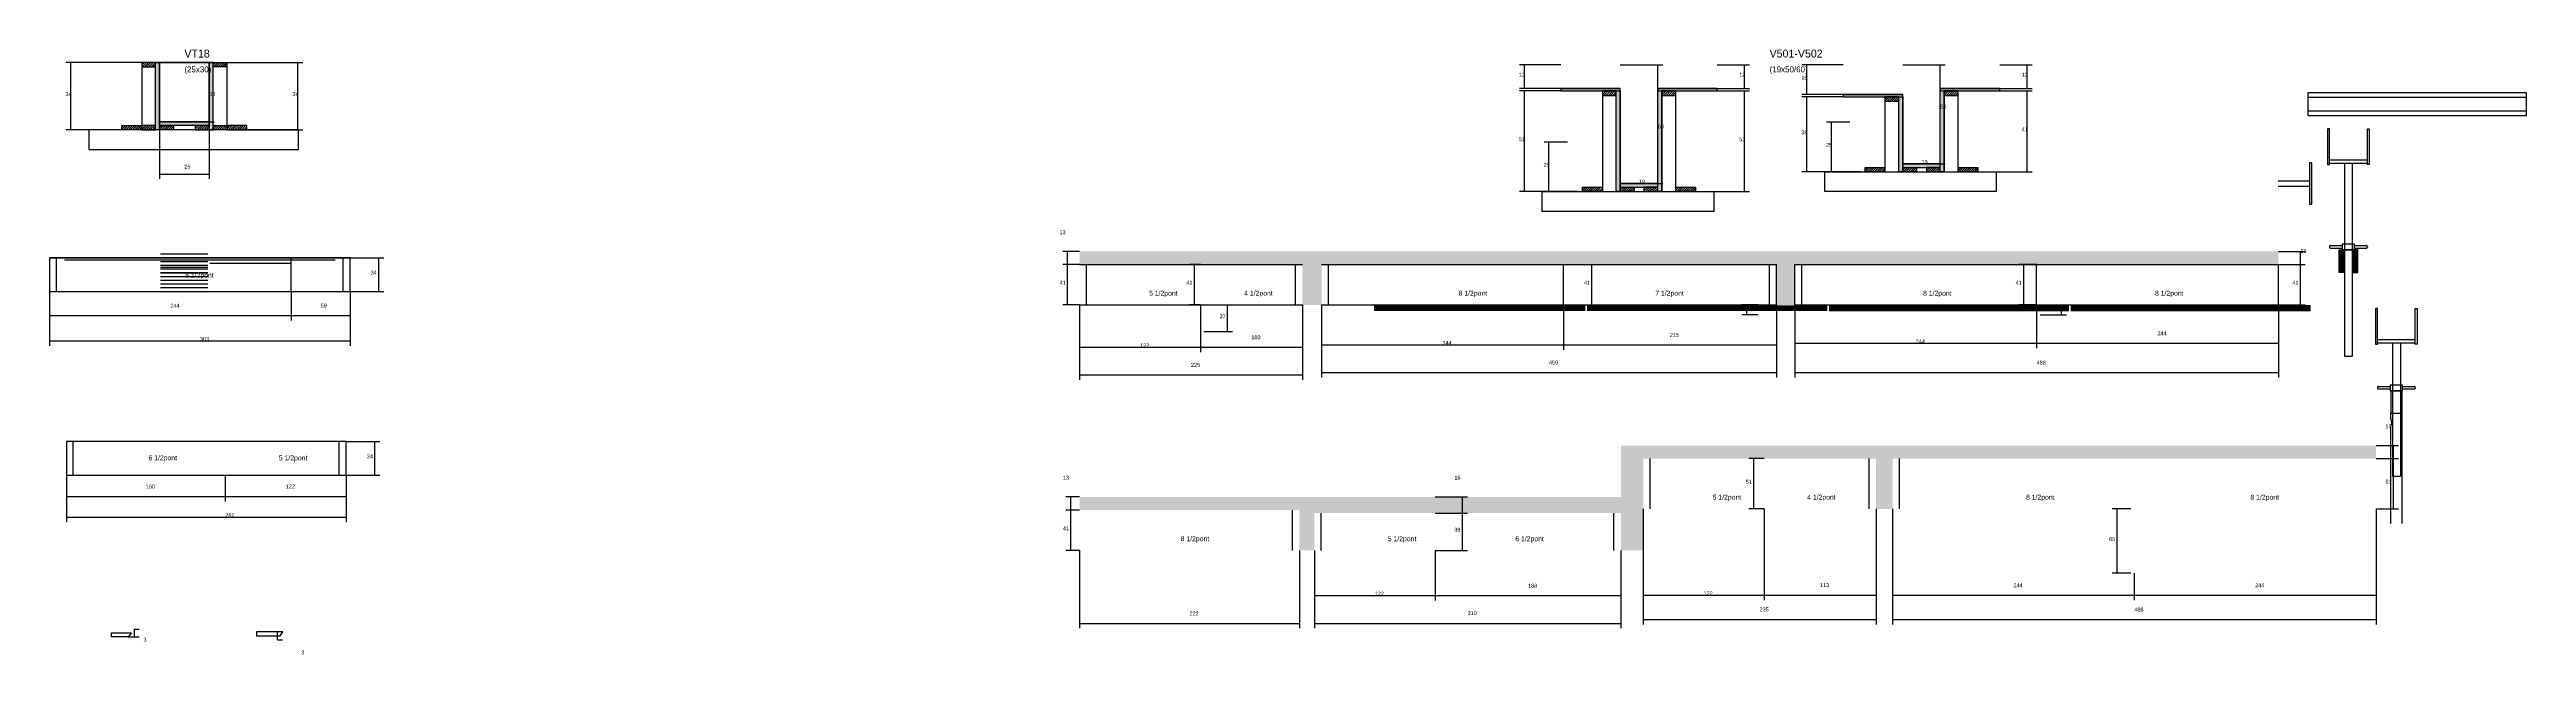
# Model space of a CAD drawing. Header units: metres. Extents: x -2848 to 22762, y -45195 to 1016.
# Drawn here: x 15864 to 18364, y -22598 to -21987 of the extents above; entities that cross this region are included whole.
import ezdxf

# ---------------------------------------------------------------- set-up
doc = ezdxf.new("R2010")
doc.units = ezdxf.units.M
for name, color, linetype in [('BARRA DE ANCORAGEM', 7, 'Continuous'), ('CONCRETO', 251, 'Continuous'), ('COTA', 4, 'Continuous'), ('Cota Seção (2x)', 4, 'Continuous'), ('Escoras', 2, 'Continuous'), ('Forcador', 251, 'Continuous'), ('Hachura', 253, 'Continuous'), ('Madeira', 126, 'Continuous'), ('NOMENCLATURA', 7, 'Continuous'), ('Painéis', 200, 'Continuous'), ('Perfil Metálico', 251, 'Continuous'), ('SARR_2.2x7', 40, 'Continuous'), ('Texto Seção', 7, 'Continuous')]:
    doc.layers.add(name, color=color, linetype=linetype)

msp = doc.modelspace()

# ---------------------------------------------------------------- hatches: boundary and pattern name
at = {"layer": 'COTA'}
h = msp.add_hatch(dxfattribs=at)
h.set_pattern_fill('AR-CONC', scale=0.03)
h.paths.add_polyline_path([(17606.8, -22204.1), (17606.8, -22244.9), (17625.5, -22244.9), (17625.5, -22204.1), (18113.5, -22204.1), (18113.5, -22190.9), (16903.6, -22190.9), (16903.6, -22204.1), (17128.5, -22204.1), (17128.5, -22244.9), (17147.8, -22244.9), (17147.8, -22204.1)])
h = msp.add_hatch(dxfattribs=at)
h.set_pattern_fill('AR-CONC', scale=0.03)
h.paths.add_polyline_path([(17472.4, -22451), (17472.4, -22400.2), (17707.4, -22400.2), (17707.4, -22451), (17724.1, -22451), (17724.1, -22400.2), (18212.1, -22400.2), (18212.1, -22387), (17449.9, -22387), (17449.9, -22439), (16903.6, -22439), (16903.6, -22452.2), (17125.5, -22452.2), (17125.5, -22493), (17140.5, -22493), (17140.5, -22455.2), (17449.9, -22455.2), (17449.9, -22493), (17472.4, -22493)])
at = {"layer": 'Hachura'}
h = msp.add_hatch(dxfattribs=at)
h.set_pattern_fill('ANSI31', scale=0.5)
h.paths.add_polyline_path([(15971, -22004.4), (15971, -22000), (15971, -22000), (15957, -22000), (15957, -22000), (15957, -22004.4), (15957, -22004.4), (15971, -22004.4)])
h = msp.add_hatch(color=8, dxfattribs=at)
h.dxf.hatch_style = 1
h.paths.add_polyline_path([(15971, -22000), (15975, -22000), (15975, -22000), (15975, -22068), (15975, -22068), (15971, -22068), (15971, -22068), (15971, -22000)])
h = msp.add_hatch(color=8, dxfattribs=at)
h.dxf.hatch_style = 1
h.paths.add_polyline_path([(16029, -22000), (16025, -22000), (16025, -22000), (16025, -22068), (16025, -22068), (16029, -22068), (16029, -22068), (16029, -22000)])
h = msp.add_hatch(dxfattribs=at)
h.set_pattern_fill('ANSI31', scale=0.5)
h.paths.add_polyline_path([(16029, -22004.4), (16029, -22000), (16029, -22000), (16043, -22000), (16043, -22000), (16043, -22004.4), (16043, -22004.4), (16029, -22004.4)])
h = msp.add_hatch(color=8, dxfattribs=at)
h.dxf.hatch_style = 1
h.paths.add_polyline_path([(17449.2, -22028.8), (17449.2, -22026.4), (17449.2, -22026.4), (17389.2, -22026.4), (17389.2, -22026.4), (17389.2, -22028.8), (17389.2, -22028.8), (17449.2, -22028.8)])
h = msp.add_hatch(dxfattribs=at)
h.set_pattern_fill('ANSI31', scale=0.5)
h.paths.add_polyline_path([(17445.2, -22033.2), (17445.2, -22028.8), (17445.2, -22028.8), (17431.2, -22028.8), (17431.2, -22028.8), (17431.2, -22033.2), (17431.2, -22033.2), (17445.2, -22033.2)])
h = msp.add_hatch(color=8, dxfattribs=at)
h.dxf.hatch_style = 1
h.paths.add_polyline_path([(17445.2, -22028.8), (17449.2, -22028.8), (17449.2, -22028.8), (17449.2, -22130.4), (17449.2, -22130.4), (17445.2, -22130.4), (17445.2, -22130.4), (17445.2, -22028.8)])
h = msp.add_hatch(color=8, dxfattribs=at)
h.dxf.hatch_style = 1
h.paths.add_polyline_path([(17547.2, -22028.8), (17547.2, -22026.4), (17547.2, -22026.4), (17487.2, -22026.4), (17487.2, -22026.4), (17487.2, -22028.8), (17487.2, -22028.8), (17547.2, -22028.8)])
h = msp.add_hatch(color=8, dxfattribs=at)
h.dxf.hatch_style = 1
h.paths.add_polyline_path([(17487.2, -22028.8), (17491.2, -22028.8), (17491.2, -22028.8), (17491.2, -22130.4), (17491.2, -22130.4), (17487.2, -22130.4), (17487.2, -22130.4), (17487.2, -22028.8)])
h = msp.add_hatch(dxfattribs=at)
h.set_pattern_fill('ANSI31', scale=0.5)
h.paths.add_polyline_path([(17505.2, -22033.2), (17505.2, -22028.8), (17505.2, -22028.8), (17491.2, -22028.8), (17491.2, -22028.8), (17491.2, -22033.2), (17491.2, -22033.2), (17505.2, -22033.2)])
h = msp.add_hatch(color=8, dxfattribs=at)
h.dxf.hatch_style = 1
h.paths.add_polyline_path([(17734.3, -22034.8), (17734.3, -22032.4), (17734.3, -22032.4), (17674.3, -22032.4), (17674.3, -22032.4), (17674.3, -22034.8), (17674.3, -22034.8), (17734.3, -22034.8)])
h = msp.add_hatch(dxfattribs=at)
h.set_pattern_fill('ANSI31', scale=0.5)
h.paths.add_polyline_path([(17730.3, -22039.2), (17730.3, -22034.8), (17730.3, -22034.8), (17716.3, -22034.8), (17716.3, -22034.8), (17716.3, -22039.2), (17716.3, -22039.2), (17730.3, -22039.2)])
h = msp.add_hatch(color=8, dxfattribs=at)
h.dxf.hatch_style = 1
h.paths.add_polyline_path([(17730.3, -22034.8), (17734.3, -22034.8), (17734.3, -22034.8), (17734.3, -22110.4), (17734.3, -22110.4), (17730.3, -22110.4), (17730.3, -22110.4), (17730.3, -22034.8)])
h = msp.add_hatch(color=8, dxfattribs=at)
h.dxf.hatch_style = 1
h.paths.add_polyline_path([(17832.3, -22028.8), (17832.3, -22026.4), (17832.3, -22026.4), (17772.3, -22026.4), (17772.3, -22026.4), (17772.3, -22028.8), (17772.3, -22028.8), (17832.3, -22028.8)])
h = msp.add_hatch(color=8, dxfattribs=at)
h.dxf.hatch_style = 1
h.paths.add_polyline_path([(17772.3, -22028.8), (17776.3, -22028.8), (17776.3, -22028.8), (17776.3, -22110.4), (17776.3, -22110.4), (17772.3, -22110.4), (17772.3, -22110.4), (17772.3, -22028.8)])
h = msp.add_hatch(dxfattribs=at)
h.set_pattern_fill('ANSI31', scale=0.5)
h.paths.add_polyline_path([(17790.3, -22033.2), (17790.3, -22028.8), (17790.3, -22028.8), (17776.3, -22028.8), (17776.3, -22028.8), (17776.3, -22033.2), (17776.3, -22033.2), (17790.3, -22033.2)])
h = msp.add_hatch(dxfattribs=at)
h.set_pattern_fill('ANSI31', scale=0.5)
h.paths.add_polyline_path([(15937, -22068), (15937, -22063.6), (15937, -22063.6), (15957, -22063.6), (15957, -22063.6), (15957, -22068), (15957, -22068), (15937, -22068)])
h = msp.add_hatch(dxfattribs=at)
h.set_pattern_fill('ANSI31', scale=0.5)
h.paths.add_polyline_path([(15971, -22068), (15971, -22063.6), (15971, -22063.6), (15957, -22063.6), (15957, -22063.6), (15957, -22068), (15957, -22068), (15971, -22068)])
h = msp.add_hatch(color=8, dxfattribs=at)
h.dxf.hatch_style = 1
h.paths.add_polyline_path([(15975, -22063.6), (15975, -22060), (15975, -22060), (16025, -22060), (16025, -22060), (16025, -22063.6), (16025, -22063.6), (15975, -22063.6)])
h = msp.add_hatch(dxfattribs=at)
h.set_pattern_fill('ANSI31', scale=0.5)
h.paths.add_polyline_path([(15975, -22068), (15975, -22063.6), (15975, -22063.6), (15989, -22063.6), (15989, -22063.6), (15989, -22068), (15989, -22068), (15975, -22068)])
h = msp.add_hatch(dxfattribs=at)
h.set_pattern_fill('ANSI31', scale=0.5)
h.paths.add_polyline_path([(16025, -22068), (16025, -22063.6), (16025, -22063.6), (16011, -22063.6), (16011, -22063.6), (16011, -22068), (16011, -22068), (16025, -22068)])
h = msp.add_hatch(dxfattribs=at)
h.set_pattern_fill('ANSI31', scale=0.5)
h.paths.add_polyline_path([(16029, -22068), (16029, -22063.6), (16029, -22063.6), (16043, -22063.6), (16043, -22063.6), (16043, -22068), (16043, -22068), (16029, -22068)])
h = msp.add_hatch(dxfattribs=at)
h.set_pattern_fill('ANSI31', scale=0.5)
h.paths.add_polyline_path([(16063, -22068), (16063, -22063.6), (16063, -22063.6), (16043, -22063.6), (16043, -22063.6), (16043, -22068), (16043, -22068), (16063, -22068)])
h = msp.add_hatch(color=8, dxfattribs=at)
h.dxf.hatch_style = 1
h.paths.add_polyline_path([(17487.2, -22126), (17487.2, -22122.4), (17487.2, -22122.4), (17449.2, -22122.4), (17449.2, -22122.4), (17449.2, -22126), (17449.2, -22126), (17487.2, -22126)])
h = msp.add_hatch(dxfattribs=at)
h.set_pattern_fill('ANSI31', scale=0.5)
h.paths.add_polyline_path([(17696.3, -22110.4), (17696.3, -22106), (17696.3, -22106), (17716.3, -22106), (17716.3, -22106), (17716.3, -22110.4), (17716.3, -22110.4), (17696.3, -22110.4)])
h = msp.add_hatch(color=8, dxfattribs=at)
h.dxf.hatch_style = 1
h.paths.add_polyline_path([(17772.3, -22106), (17772.3, -22102.4), (17772.3, -22102.4), (17734.3, -22102.4), (17734.3, -22102.4), (17734.3, -22106), (17734.3, -22106), (17772.3, -22106)])
h = msp.add_hatch(dxfattribs=at)
h.set_pattern_fill('ANSI31', scale=0.5)
h.paths.add_polyline_path([(17734.3, -22110.4), (17734.3, -22106), (17734.3, -22106), (17748.3, -22106), (17748.3, -22106), (17748.3, -22110.4), (17748.3, -22110.4), (17734.3, -22110.4)])
h = msp.add_hatch(dxfattribs=at)
h.set_pattern_fill('ANSI31', scale=0.5)
h.paths.add_polyline_path([(17772.3, -22110.4), (17772.3, -22106), (17772.3, -22106), (17758.3, -22106), (17758.3, -22106), (17758.3, -22110.4), (17758.3, -22110.4), (17772.3, -22110.4)])
h = msp.add_hatch(dxfattribs=at)
h.set_pattern_fill('ANSI31', scale=0.5)
h.paths.add_polyline_path([(17790.3, -22110.4), (17790.3, -22106), (17790.3, -22106), (17810.3, -22106), (17810.3, -22106), (17810.3, -22110.4), (17810.3, -22110.4), (17790.3, -22110.4)])
h = msp.add_hatch(dxfattribs=at)
h.set_pattern_fill('ANSI31', scale=0.5)
h.paths.add_polyline_path([(17411.2, -22130.4), (17411.2, -22126), (17411.2, -22126), (17431.2, -22126), (17431.2, -22126), (17431.2, -22130.4), (17431.2, -22130.4), (17411.2, -22130.4)])
h = msp.add_hatch(dxfattribs=at)
h.set_pattern_fill('ANSI31', scale=0.5)
h.paths.add_polyline_path([(17449.2, -22130.4), (17449.2, -22126), (17449.2, -22126), (17463.2, -22126), (17463.2, -22126), (17463.2, -22130.4), (17463.2, -22130.4), (17449.2, -22130.4)])
h = msp.add_hatch(dxfattribs=at)
h.set_pattern_fill('ANSI31', scale=0.5)
h.paths.add_polyline_path([(17487.2, -22130.4), (17487.2, -22126), (17487.2, -22126), (17473.2, -22126), (17473.2, -22126), (17473.2, -22130.4), (17473.2, -22130.4), (17487.2, -22130.4)])
h = msp.add_hatch(dxfattribs=at)
h.set_pattern_fill('ANSI31', scale=0.5)
h.paths.add_polyline_path([(17505.2, -22130.4), (17505.2, -22126), (17505.2, -22126), (17525.2, -22126), (17525.2, -22126), (17525.2, -22130.4), (17525.2, -22130.4), (17505.2, -22130.4)])
at = {"layer": 'Perfil Metálico'}
h = msp.add_hatch(color=8, dxfattribs=at)
h.dxf.hatch_style = 1
h.paths.add_polyline_path([(18174.7, -22212.2), (18179.2, -22212.2), (18179.2, -22189.4), (18174.7, -22189.4)])
h = msp.add_hatch(color=8, dxfattribs=at)
h.dxf.hatch_style = 1
h.paths.add_polyline_path([(18189.1, -22212.2), (18193.6, -22212.2), (18193.6, -22189.4), (18189.1, -22189.4)])

# ---------------------------------------------------------------- linework, layer by layer
at = {"layer": 'BARRA DE ANCORAGEM'}
for p, q in [((18113.4, -22119.5), (18144.9, -22119.5)), ((18113.4, -22124.9), (18144.9, -22124.9))]:
    msp.add_line(p, q, dxfattribs=at)
msp.add_lwpolyline([(18147.3, -22143), (18147.3, -22101.4), (18144.9, -22101.4), (18144.9, -22143)], close=True, dxfattribs=at)
at = {"layer": 'CONCRETO'}
for points in [[(15975, -22000), (15975, -22000), (15975, -22000), (15975, -22000), (16025, -22000), (16025, -22000), (16025, -22000), (16025, -22060), (15975, -22060), (15975, -22000)], [(15975, -22060), (16025, -22060), (16025, -22000), (15975, -22000)]]:
    msp.add_lwpolyline(points, close=True, dxfattribs=at)
at = {"layer": 'COTA'}
for p, q in [((15975, -22000), (15880.4, -22000)), ((15885.4, -22068), (15885.4, -22000)), ((16043, -22000), (16119.5, -22000)), ((16114.5, -22068), (16114.5, -22000)), ((17389.2, -22002.4), (17347.5, -22002.4)), ((17352.5, -22026.4), (17352.5, -22002.4)), ((17547.2, -22002.4), (17579.8, -22002.4)), ((17574.8, -22026.4), (17574.8, -22002.4)), ((17674.3, -22002.4), (17632.6, -22002.4)), ((17637.6, -22032.4), (17637.6, -22002.4)), ((17832.3, -22002.4), (17864.9, -22002.4)), ((17859.9, -22026.4), (17859.9, -22002.4)), ((17389.2, -22026.4), (17347.5, -22026.4)), ((17389.2, -22028.8), (17347.5, -22028.8)), ((17352.5, -22130.4), (17352.5, -22028.8)), ((17505.2, -22028.8), (17579.8, -22028.8)), ((17547.2, -22026.4), (17579.8, -22026.4)), ((17574.8, -22130.4), (17574.8, -22028.8)), ((17674.3, -22032.4), (17632.6, -22032.4)), ((17674.3, -22034.8), (17632.6, -22034.8)), ((17637.6, -22110.4), (17637.6, -22034.8)), ((17790.3, -22028.8), (17864.9, -22028.8)), ((17832.3, -22026.4), (17864.9, -22026.4)), ((17859.9, -22110.4), (17859.9, -22028.8)), ((15937, -22068), (15880.4, -22068)), ((15975, -22063.6), (15975, -22117.7)), ((16025, -22063.6), (16025, -22117.7)), ((16063, -22068), (16119.5, -22068)), ((17681, -22060.4), (17657.4, -22060.4)), ((17662.4, -22110.4), (17662.4, -22060.4)), ((17395.9, -22080.4), (17372.3, -22080.4)), ((17377.3, -22130.4), (17377.3, -22080.4)), ((15975, -22112.7), (16025, -22112.7)), ((17691.9, -22110.4), (17632.6, -22110.4)), ((17681, -22110.4), (17657.4, -22110.4)), ((17790.3, -22110.4), (17864.9, -22110.4)), ((17406.8, -22130.4), (17347.5, -22130.4)), ((17395.9, -22130.4), (17372.3, -22130.4)), ((17505.2, -22130.4), (17579.8, -22130.4)), ((16167.3, -22197.3), (16201.2, -22197.3)), ((16196.2, -22231.3), (16196.2, -22197.3)), ((16903.6, -22190.9), (16886.5, -22190.9)), ((16891.5, -22204.1), (16891.5, -22190.9)), ((18113.5, -22190.9), (18140.7, -22190.9)), ((18135.7, -22204.1), (18135.7, -22190.9)), ((16903.6, -22204.1), (16886.5, -22204.1)), ((16903.6, -22204.1), (16886.5, -22204.1)), ((16891.5, -22244.9), (16891.5, -22204.1)), ((17025.6, -22204.1), (17014.4, -22204.1)), ((17019.4, -22244.9), (17019.4, -22204.1)), ((17391.8, -22204.1), (17425.7, -22204.1)), ((17420.7, -22244.9), (17420.7, -22204.1)), ((17869.5, -22204.1), (17851.5, -22204.1)), ((17856.5, -22244.9), (17856.5, -22204.1)), ((18113.5, -22204.1), (18140.7, -22204.1)), ((18113.5, -22204.1), (18140.7, -22204.1)), ((18135.7, -22244.9), (18135.7, -22204.1)), ((16167.3, -22231.3), (16201.2, -22231.3)), ((16903.6, -22244.9), (16886.5, -22244.9)), ((16903.6, -22244.9), (16903.6, -22292.8)), ((16903.6, -22244.9), (16903.6, -22320.7)), ((17025.6, -22244.9), (17014.4, -22244.9)), ((17025.6, -22244.9), (17025.6, -22292.8)), ((17025.6, -22244.9), (17025.6, -22292.8)), ((17029.1, -22244.9), (17057.9, -22244.9)), ((17052.9, -22271.9), (17052.9, -22244.9)), ((17128.5, -22244.9), (17128.5, -22292.8)), ((17128.5, -22244.9), (17128.5, -22320.7)), ((17147.8, -22244.9), (17147.8, -22290.4)), ((17147.8, -22244.9), (17147.8, -22318.3)), ((17391.8, -22244.9), (17391.8, -22290.4)), ((17391.8, -22244.9), (17391.8, -22290.4)), ((17391.8, -22244.9), (17425.7, -22244.9)), ((17588.3, -22244.9), (17571.9, -22244.9)), ((17576.9, -22254.9), (17576.9, -22244.9)), ((17606.8, -22244.9), (17606.8, -22290.4)), ((17606.8, -22244.9), (17606.8, -22318.3)), ((17625.5, -22244.9), (17625.5, -22288.7)), ((17625.5, -22244.9), (17625.5, -22318.3)), ((17869.5, -22244.9), (17851.5, -22244.9)), ((17869.5, -22244.9), (17869.5, -22288.7)), ((17869.5, -22244.9), (17869.5, -22288.7)), ((17873.1, -22244.9), (17899.7, -22244.9)), ((17894.7, -22254.9), (17894.7, -22244.9)), ((18113.5, -22244.9), (18113.5, -22288.7)), ((18113.5, -22244.9), (18113.5, -22318.3)), ((18113.5, -22244.9), (18140.7, -22244.9)), ((17029.1, -22271.9), (17057.9, -22271.9)), ((17588.3, -22254.9), (17571.9, -22254.9)), ((17873.1, -22254.9), (17899.7, -22254.9)), ((16903.6, -22287.8), (17025.6, -22287.8)), ((17025.6, -22287.8), (17128.5, -22287.8)), ((17147.8, -22285.4), (17391.8, -22285.4)), ((17391.8, -22285.4), (17606.8, -22285.4)), ((17625.5, -22283.7), (17869.5, -22283.7)), ((17869.5, -22283.7), (18113.5, -22283.7)), ((16903.6, -22315.7), (17128.5, -22315.7)), ((17147.8, -22313.3), (17606.8, -22313.3)), ((17625.5, -22313.3), (18113.5, -22313.3)), ((16163.3, -22383), (16197.3, -22383)), ((16192.3, -22417), (16192.3, -22383)), ((18212.1, -22387), (18234.7, -22387)), ((18229.7, -22400.2), (18229.7, -22387)), ((16163.3, -22417), (16197.3, -22417)), ((17594.4, -22400.2), (17579.1, -22400.2)), ((17584.1, -22451), (17584.1, -22400.2)), ((18212.1, -22400.2), (18234.7, -22400.2)), ((18212.1, -22400.2), (18234.7, -22400.2)), ((18229.7, -22451), (18229.7, -22400.2)), ((16903.6, -22439), (16889.8, -22439)), ((16894.8, -22452.2), (16894.8, -22439)), ((17262.5, -22439), (17295, -22439)), ((17290, -22455.2), (17290, -22439)), ((16903.6, -22452.2), (16889.8, -22452.2)), ((16903.6, -22452.2), (16889.8, -22452.2)), ((16894.8, -22493), (16894.8, -22452.2)), ((17262.5, -22455.2), (17295, -22455.2)), ((17262.5, -22455.2), (17295, -22455.2)), ((17290, -22493), (17290, -22455.2)), ((17472.4, -22451), (17472.4, -22543.3)), ((17472.4, -22451), (17472.4, -22567.8)), ((17594.4, -22451), (17579.1, -22451)), ((17594.4, -22451), (17594.4, -22543.3)), ((17594.4, -22451), (17594.4, -22543.3)), ((17707.4, -22451), (17707.4, -22543.3)), ((17707.4, -22451), (17707.4, -22567.8)), ((17724.1, -22451), (17724.1, -22543.3)), ((17724.1, -22451), (17724.1, -22567.8)), ((17964.6, -22451), (17945.8, -22451)), ((17950.8, -22516), (17950.8, -22451)), ((18212.1, -22451), (18212.1, -22567.8)), ((18212.1, -22451), (18234.7, -22451)), ((16903.6, -22493), (16889.8, -22493)), ((16903.6, -22493), (16903.6, -22571.7)), ((17125.5, -22493), (17125.5, -22571.7)), ((17140.5, -22493), (17140.5, -22543.7)), ((17140.5, -22493), (17140.5, -22571.7)), ((17262.5, -22493), (17262.5, -22543.7)), ((17262.5, -22493), (17262.5, -22543.7)), ((17262.5, -22493), (17295, -22493)), ((17449.9, -22493), (17449.9, -22543.7)), ((17449.9, -22493), (17449.9, -22571.7)), ((17964.6, -22516), (17945.8, -22516)), ((17968.1, -22516), (17968.1, -22543.3)), ((17968.1, -22516), (17968.1, -22543.3)), ((18212.1, -22516), (18212.1, -22543.3)), ((17140.5, -22538.7), (17262.5, -22538.7)), ((17262.5, -22538.7), (17449.9, -22538.7)), ((17472.4, -22538.3), (17594.4, -22538.3)), ((17594.4, -22538.3), (17707.4, -22538.3)), ((17724.1, -22538.3), (17968.1, -22538.3)), ((17968.1, -22538.3), (18212.1, -22538.3)), ((16903.6, -22566.7), (17125.5, -22566.7)), ((17140.5, -22566.7), (17449.9, -22566.7)), ((17472.4, -22562.8), (17707.4, -22562.8)), ((17724.1, -22562.8), (18212.1, -22562.8))]:
    msp.add_line(p, q, dxfattribs=at)
at = {"layer": 'Cota Seção (2x)'}
for p, q in [((16025, -22060), (16025, -22000)), ((16025, -22000), (16030, -22000)), ((17449.2, -22002.4), (17492.2, -22002.4)), ((17487.2, -22122.4), (17487.2, -22002.4)), ((17734.3, -22002.4), (17777.3, -22002.4)), ((17772.3, -22102.4), (17772.3, -22002.4)), ((16025, -22060), (16030, -22060)), ((17734.3, -22110.4), (17734.3, -22097.4)), ((17772.3, -22110.4), (17772.3, -22097.4)), ((17449.2, -22130.4), (17449.2, -22117.4)), ((17449.2, -22122.4), (17492.2, -22122.4)), ((17449.2, -22122.4), (17487.2, -22122.4)), ((17487.2, -22130.4), (17487.2, -22117.4)), ((17734.3, -22102.4), (17777.3, -22102.4)), ((17734.3, -22102.4), (17772.3, -22102.4)), ((15863.9, -22231.3), (15863.9, -22286.3)), ((15863.9, -22231.3), (15863.9, -22260.8)), ((16107.9, -22231.3), (16107.9, -22260.8)), ((16107.9, -22231.3), (16107.9, -22260.8)), ((16167.3, -22231.3), (16167.3, -22286.3)), ((16167.3, -22231.3), (16167.3, -22260.8)), ((15863.9, -22255.8), (16107.9, -22255.8)), ((16107.9, -22255.8), (16167.3, -22255.8)), ((15863.9, -22281.3), (16167.3, -22281.3)), ((15880.9, -22417), (15880.9, -22464.4)), ((15880.9, -22417), (15880.9, -22443.5)), ((16041.3, -22417), (16041.3, -22443.5)), ((16041.3, -22417), (16041.3, -22443.5)), ((16163.3, -22417), (16163.3, -22464.4)), ((16163.3, -22417), (16163.3, -22443.5)), ((15880.9, -22438.5), (16041.3, -22438.5)), ((16041.3, -22438.5), (16163.3, -22438.5)), ((15880.9, -22459.4), (16163.3, -22459.4)), ((15949.5, -22580.4), (15949.5, -22572.4)), ((15949.5, -22572.4), (15954.5, -22572.4)), ((15943.4, -22580.4), (15954.5, -22580.4)), ((16099.5, -22575.2), (16089.1, -22575.2)), ((16094.1, -22583.2), (16094.1, -22575.2)), ((16094.1, -22583.2), (16099.1, -22583.2))]:
    msp.add_line(p, q, dxfattribs=at)
at = {"layer": 'Escoras'}
for p, q in [((18189.8, -22189.4), (18178.5, -22189.4)), ((18238.2, -22331.7), (18227, -22331.7)), ((18227, -22331.7), (18227, -22354.2)), ((18238.2, -22331.7), (18238.2, -22465.8)), ((18227, -22354.2), (18238.2, -22354.2)), ((18227, -22359.9), (18227, -22354.2)), ((18227.27, -22360.47), (18227, -22359.87)), ((18227, -22367.52), (18227.27, -22366.92)), ((18227, -22465.8), (18227, -22367.5)), ((18227.5, -22361.09), (18227.27, -22360.47)), ((18227.27, -22366.92), (18227.5, -22366.3)), ((18227.68, -22361.73), (18227.5, -22361.09)), ((18227.5, -22366.3), (18227.68, -22365.66)), ((18227.8, -22362.38), (18227.68, -22361.73)), ((18227.68, -22365.66), (18227.8, -22365.01)), ((18227.88, -22363.03), (18227.8, -22362.38)), ((18227.8, -22365.01), (18227.88, -22364.35)), ((18227.91, -22363.69), (18227.88, -22363.03)), ((18227.88, -22364.35), (18227.91, -22363.69))]:
    msp.add_line(p, q, dxfattribs=at)
at = {"layer": 'Forcador'}
for p, q in [((18165, -22098.5), (18203.3, -22098.5)), ((18165, -22101.6), (18203.3, -22101.6)), ((18180.2, -22101.6), (18180.2, -22212.2)), ((18188.1, -22101.6), (18188.1, -22212.2)), ((18165, -22186), (18165, -22186.5)), ((18165.05, -22185.89), (18165.04, -22186.02)), ((18165.04, -22186.47), (18165.05, -22186.6)), ((18165.08, -22185.76), (18165.05, -22185.89)), ((18165.05, -22186.6), (18165.08, -22186.73)), ((18165.12, -22185.63), (18165.08, -22185.76)), ((18165.08, -22186.73), (18165.12, -22186.86)), ((18165.18, -22185.51), (18165.12, -22185.63)), ((18165.12, -22186.86), (18165.18, -22186.97)), ((18165.25, -22185.4), (18165.18, -22185.51)), ((18165.18, -22186.97), (18165.25, -22187.09)), ((18165.34, -22185.3), (18165.25, -22185.4)), ((18165.25, -22187.09), (18165.34, -22187.18)), ((18165.44, -22185.22), (18165.34, -22185.3)), ((18165.34, -22187.18), (18165.44, -22187.27)), ((18165.55, -22185.14), (18165.44, -22185.22)), ((18165.44, -22187.27), (18165.55, -22187.35)), ((18165.67, -22185.08), (18165.55, -22185.14)), ((18165.55, -22187.35), (18165.67, -22187.4)), ((18165.79, -22185.04), (18165.67, -22185.08)), ((18165.67, -22187.4), (18165.79, -22187.45)), ((18165.92, -22185.01), (18165.79, -22185.04)), ((18165.79, -22187.45), (18165.92, -22187.47)), ((18166.06, -22185.01), (18165.92, -22185.01)), ((18165.92, -22187.47), (18166.06, -22187.48)), ((18166.1, -22185), (18177.9, -22185)), ((18166.1, -22187.5), (18177.9, -22187.5)), ((18190.5, -22185), (18202.3, -22185)), ((18190.5, -22187.5), (18202.3, -22187.5)), ((18202.41, -22185.01), (18202.28, -22185.01)), ((18202.28, -22187.48), (18202.41, -22187.47)), ((18202.54, -22185.04), (18202.41, -22185.01)), ((18202.41, -22187.47), (18202.54, -22187.45)), ((18202.67, -22185.08), (18202.54, -22185.04)), ((18202.54, -22187.45), (18202.67, -22187.4)), ((18202.79, -22185.14), (18202.67, -22185.08)), ((18202.67, -22187.4), (18202.79, -22187.35)), ((18202.9, -22185.22), (18202.79, -22185.14)), ((18202.79, -22187.35), (18202.9, -22187.27)), ((18203, -22185.3), (18202.9, -22185.22)), ((18202.9, -22187.27), (18203, -22187.18)), ((18203.08, -22185.4), (18203, -22185.3)), ((18203, -22187.18), (18203.08, -22187.09)), ((18203.16, -22185.51), (18203.08, -22185.4)), ((18203.08, -22187.09), (18203.16, -22186.97)), ((18203.22, -22185.63), (18203.16, -22185.51)), ((18203.16, -22186.97), (18203.22, -22186.86)), ((18203.26, -22185.76), (18203.22, -22185.63)), ((18203.22, -22186.86), (18203.26, -22186.73)), ((18203.28, -22185.89), (18203.26, -22185.76)), ((18203.26, -22186.73), (18203.28, -22186.6)), ((18203.29, -22186.02), (18203.28, -22185.89)), ((18203.28, -22186.6), (18203.29, -22186.47)), ((18203.3, -22186), (18203.3, -22186.5)), ((18180.2, -22212.2), (18180.2, -22235)), ((18188.1, -22212.2), (18188.1, -22235)), ((18180.2, -22235), (18180.2, -22296.6)), ((18188.1, -22235), (18188.1, -22296.6)), ((18180.2, -22296.6), (18188.1, -22296.6)), ((18213.5, -22280), (18251.7, -22280)), ((18213.5, -22283.1), (18251.7, -22283.1)), ((18228.7, -22283.1), (18228.7, -22418.1)), ((18236.6, -22283.1), (18236.6, -22418.1)), ((18213.53, -22328.11), (18213.5, -22328.24)), ((18213.5, -22328.24), (18213.5, -22328.37)), ((18213.5, -22328.4), (18213.5, -22328.8)), ((18213.5, -22328.82), (18213.5, -22328.95)), ((18213.5, -22328.95), (18213.53, -22329.08)), ((18213.57, -22327.98), (18213.53, -22328.11)), ((18213.53, -22329.08), (18213.57, -22329.21)), ((18213.63, -22327.86), (18213.57, -22327.98)), ((18213.57, -22329.21), (18213.63, -22329.32)), ((18213.7, -22327.75), (18213.63, -22327.86)), ((18213.63, -22329.32), (18213.7, -22329.44)), ((18213.79, -22327.65), (18213.7, -22327.75)), ((18213.7, -22329.44), (18213.79, -22329.53)), ((18213.89, -22327.57), (18213.79, -22327.65)), ((18213.79, -22329.53), (18213.89, -22329.62)), ((18214, -22327.49), (18213.89, -22327.57)), ((18213.89, -22329.62), (18214, -22329.7)), ((18214.12, -22327.43), (18214, -22327.49)), ((18214, -22329.7), (18214.12, -22329.75)), ((18214.25, -22327.39), (18214.12, -22327.43)), ((18214.12, -22329.75), (18214.25, -22329.8)), ((18214.38, -22327.36), (18214.25, -22327.39)), ((18214.25, -22329.8), (18214.38, -22329.82)), ((18214.51, -22327.36), (18214.38, -22327.36)), ((18214.38, -22329.82), (18214.51, -22329.83)), ((18214.5, -22327.4), (18226.3, -22327.4)), ((18214.5, -22329.8), (18226.3, -22329.8)), ((18238.9, -22327.4), (18250.7, -22327.4)), ((18238.9, -22329.8), (18250.7, -22329.8)), ((18250.86, -22327.36), (18250.73, -22327.36)), ((18250.73, -22329.83), (18250.86, -22329.82)), ((18250.99, -22327.39), (18250.86, -22327.36)), ((18250.86, -22329.82), (18250.99, -22329.8)), ((18251.12, -22327.43), (18250.99, -22327.39)), ((18250.99, -22329.8), (18251.12, -22329.75)), ((18251.24, -22327.49), (18251.12, -22327.43)), ((18251.12, -22329.75), (18251.24, -22329.7)), ((18251.35, -22327.57), (18251.24, -22327.49)), ((18251.24, -22329.7), (18251.35, -22329.62)), ((18251.45, -22327.65), (18251.35, -22327.57)), ((18251.35, -22329.62), (18251.45, -22329.53)), ((18251.54, -22327.75), (18251.45, -22327.65)), ((18251.45, -22329.53), (18251.54, -22329.44)), ((18251.61, -22327.86), (18251.54, -22327.75)), ((18251.54, -22329.44), (18251.61, -22329.32)), ((18251.67, -22327.98), (18251.61, -22327.86)), ((18251.61, -22329.32), (18251.67, -22329.21)), ((18251.71, -22328.11), (18251.67, -22327.98)), ((18251.67, -22329.21), (18251.71, -22329.08)), ((18251.7, -22328.4), (18251.7, -22328.8)), ((18251.74, -22328.24), (18251.71, -22328.11)), ((18251.71, -22329.08), (18251.74, -22328.95)), ((18251.75, -22328.37), (18251.74, -22328.24)), ((18251.74, -22328.95), (18251.75, -22328.82)), ((18228.7, -22418.1), (18236.6, -22418.1))]:
    msp.add_line(p, q, dxfattribs=at)
for points in [[(18163.1, -22067), (18163.1, -22103), (18165, -22103), (18165, -22067)], [(18205.2, -22067), (18205.2, -22103), (18203.3, -22103), (18203.3, -22067)], [(18177.9, -22183.5), (18177.9, -22189.4), (18190.5, -22189.4), (18190.5, -22183.5)], [(18211.6, -22248.5), (18211.6, -22284.5), (18213.5, -22284.5), (18213.5, -22248.5)], [(18253.7, -22248.5), (18253.7, -22284.5), (18251.7, -22284.5), (18251.7, -22248.5)], [(18226.3, -22325.9), (18226.3, -22331.7), (18238.9, -22331.7), (18238.9, -22325.9)]]:
    msp.add_lwpolyline(points, close=True, dxfattribs=at)
at = {"layer": 'Madeira'}
for points in [[(15971, -22004.4), (15971, -22000), (15957, -22000), (15957, -22004.4)], [(15971, -22000), (15957, -22000), (15957, -22068), (15971, -22068)], [(16029, -22004.4), (16029, -22000), (16043, -22000), (16043, -22004.4)], [(16029, -22000), (16043, -22000), (16043, -22068), (16029, -22068)], [(17445.2, -22033.2), (17445.2, -22028.8), (17431.2, -22028.8), (17431.2, -22033.2)], [(17445.2, -22028.8), (17431.2, -22028.8), (17431.2, -22130.4), (17445.2, -22130.4)], [(17505.2, -22033.2), (17505.2, -22028.8), (17491.2, -22028.8), (17491.2, -22033.2)], [(17505.2, -22028.8), (17491.2, -22028.8), (17491.2, -22130.4), (17505.2, -22130.4)], [(17730.3, -22039.2), (17730.3, -22034.8), (17716.3, -22034.8), (17716.3, -22039.2)], [(17730.3, -22034.8), (17716.3, -22034.8), (17716.3, -22110.4), (17730.3, -22110.4)], [(17790.3, -22033.2), (17790.3, -22028.8), (17776.3, -22028.8), (17776.3, -22033.2)], [(17790.3, -22028.8), (17776.3, -22028.8), (17776.3, -22110.4), (17790.3, -22110.4)], [(15903.6, -22088), (16115.2, -22088), (16115.2, -22068), (15903.6, -22068)], [(15937, -22068), (15937, -22063.6), (15957, -22063.6), (15957, -22068)], [(15971, -22068), (15971, -22063.6), (15957, -22063.6), (15957, -22068)], [(15975, -22068), (15975, -22063.6), (15989, -22063.6), (15989, -22068)], [(16025, -22068), (16025, -22063.6), (16011, -22063.6), (16011, -22068)], [(16029, -22068), (16029, -22063.6), (16043, -22063.6), (16043, -22068)], [(16063, -22068), (16063, -22063.6), (16043, -22063.6), (16043, -22068)], [(17828.7, -22130.4), (17655.7, -22130.4), (17655.7, -22110.4), (17828.7, -22110.4)], [(17696.3, -22110.4), (17696.3, -22106), (17716.3, -22106), (17716.3, -22110.4)], [(17734.3, -22110.4), (17734.3, -22106), (17748.3, -22106), (17748.3, -22110.4)], [(17772.3, -22110.4), (17772.3, -22106), (17758.3, -22106), (17758.3, -22110.4)], [(17790.3, -22110.4), (17790.3, -22106), (17810.3, -22106), (17810.3, -22110.4)], [(17543.6, -22150.4), (17370.6, -22150.4), (17370.6, -22130.4), (17543.6, -22130.4)], [(17411.2, -22130.4), (17411.2, -22126), (17431.2, -22126), (17431.2, -22130.4)], [(17449.2, -22130.4), (17449.2, -22126), (17463.2, -22126), (17463.2, -22130.4)], [(17487.2, -22130.4), (17487.2, -22126), (17473.2, -22126), (17473.2, -22130.4)], [(17505.2, -22130.4), (17505.2, -22126), (17525.2, -22126), (17525.2, -22130.4)]]:
    msp.add_lwpolyline(points, close=True, dxfattribs=at)
at = {"layer": 'Painéis'}
for p, q in [((15975, -22068), (15975, -22000)), ((16025, -22068), (16025, -22000)), ((17389.2, -22026.4), (17449.2, -22026.4)), ((17449.2, -22130.4), (17449.2, -22028.8)), ((17487.2, -22026.4), (17547.2, -22026.4)), ((17491.2, -22130.4), (17491.2, -22028.8)), ((17674.3, -22032.4), (17734.3, -22032.4)), ((17734.3, -22110.4), (17734.3, -22034.8)), ((17772.3, -22026.4), (17832.3, -22026.4)), ((17776.3, -22110.4), (17776.3, -22028.8)), ((15975, -22060), (16025, -22060)), ((15975, -22063.6), (15975, -22060)), ((16025, -22063.6), (16025, -22060)), ((17449.2, -22122.4), (17487.2, -22122.4)), ((17449.2, -22126), (17449.2, -22122.4)), ((17487.2, -22126), (17487.2, -22122.4)), ((17734.3, -22102.4), (17772.3, -22102.4)), ((17734.3, -22106), (17734.3, -22102.4)), ((17772.3, -22106), (17772.3, -22102.4)), ((15863.9, -22197.3), (16167.3, -22197.3)), ((16107.9, -22231.3), (16107.9, -22197.3)), ((16167.3, -22231.3), (16167.3, -22197.3)), ((16903.6, -22204.1), (17128.5, -22204.1)), ((17147.8, -22204.1), (17606.8, -22204.1)), ((17391.8, -22244.9), (17391.8, -22204.1)), ((17606.8, -22244.9), (17606.8, -22204.1)), ((17625.5, -22204.1), (18113.5, -22204.1)), ((17625.5, -22244.9), (17625.5, -22204.1)), ((17869.5, -22244.9), (17869.5, -22204.1)), ((18113.5, -22244.9), (18113.5, -22204.1)), ((15863.9, -22231.3), (16167.3, -22231.3)), ((16903.6, -22244.9), (17128.5, -22244.9)), ((17147.8, -22244.9), (17606.8, -22244.9)), ((17625.5, -22244.9), (18113.5, -22244.9))]:
    msp.add_line(p, q, dxfattribs=at)
for points in [[(15971, -22000), (15975, -22000), (15975, -22068), (15971, -22068)], [(16029, -22000), (16025, -22000), (16025, -22068), (16029, -22068)], [(17449.2, -22028.8), (17449.2, -22026.4), (17389.2, -22026.4), (17389.2, -22028.8)], [(17445.2, -22028.8), (17449.2, -22028.8), (17449.2, -22130.4), (17445.2, -22130.4)], [(17547.2, -22028.8), (17547.2, -22026.4), (17487.2, -22026.4), (17487.2, -22028.8)], [(17487.2, -22028.8), (17491.2, -22028.8), (17491.2, -22130.4), (17487.2, -22130.4)], [(17734.3, -22034.8), (17734.3, -22032.4), (17674.3, -22032.4), (17674.3, -22034.8)], [(17730.3, -22034.8), (17734.3, -22034.8), (17734.3, -22110.4), (17730.3, -22110.4)], [(17832.3, -22028.8), (17832.3, -22026.4), (17772.3, -22026.4), (17772.3, -22028.8)], [(17772.3, -22028.8), (17776.3, -22028.8), (17776.3, -22110.4), (17772.3, -22110.4)], [(15975, -22063.6), (15975, -22060), (16025, -22060), (16025, -22063.6)], [(17487.2, -22126), (17487.2, -22122.4), (17449.2, -22122.4), (17449.2, -22126)], [(17772.3, -22106), (17772.3, -22102.4), (17734.3, -22102.4), (17734.3, -22106)], [(15863.9, -22231.3), (16167.3, -22231.3), (16167.3, -22197.3), (15863.9, -22197.3)], [(15880.9, -22417), (16163.3, -22417), (16163.3, -22383), (15880.9, -22383)], [(15943.4, -22580.4), (15926.4, -22580.4), (15926.4, -22576.4), (15946.5, -22576.4)], [(16099.5, -22575.2), (16072.9, -22575.2), (16072.9, -22579.2), (16096.8, -22579.2)]]:
    msp.add_lwpolyline(points, close=True, dxfattribs=at)
at = {"layer": 'Perfil Metálico'}
for p, q in [((18143.4, -22035.2), (18363.9, -22035.2)), ((18143.4, -22049), (18363.9, -22049))]:
    msp.add_line(p, q, dxfattribs=at)
for points in [[(18143.4, -22053.5), (18363.9, -22053.5), (18363.9, -22030.7), (18143.4, -22030.7)], [(18179.2, -22212.2), (18174.7, -22212.2), (18174.7, -22189.4), (18179.2, -22189.4)], [(18189.1, -22212.2), (18193.6, -22212.2), (18193.6, -22189.4), (18189.1, -22189.4)]]:
    msp.add_lwpolyline(points, close=True, dxfattribs=at)
at = {"layer": 'SARR_2.2x7'}
for p, q in [((15870.9, -22231.3), (15870.9, -22197.3)), ((15878.9, -22199.5), (16107.9, -22199.5)), ((15975.8, -22193.23), (16023.8, -22193.23)), ((16107.9, -22199.5), (16152.3, -22199.5)), ((16160.3, -22231.3), (16160.3, -22197.3)), ((15975.8, -22201.08), (16023.8, -22201.08)), ((15975.8, -22204.86), (16023.8, -22204.86)), ((15975.8, -22206.83), (16023.8, -22206.83)), ((15975.8, -22208.63), (16023.8, -22208.63)), ((15975.8, -22212.27), (16023.8, -22212.27)), ((15975.8, -22212.41), (16023.8, -22212.41)), ((15975.8, -22216.19), (16023.8, -22216.19)), ((15975.8, -22219.97), (16023.8, -22219.97)), ((15975.8, -22223.74), (16023.8, -22223.74)), ((16025.8, -22202.75), (16106.8, -22202.75)), ((16910.6, -22244.9), (16910.6, -22204.1)), ((17121.5, -22244.9), (17121.5, -22204.1)), ((17154.8, -22244.9), (17154.8, -22204.1)), ((17599.8, -22244.9), (17599.8, -22204.1)), ((17632.5, -22244.9), (17632.5, -22204.1)), ((15975.8, -22227.52), (16023.8, -22227.52)), ((17201, -22245.98), (17414, -22245.98)), ((17201, -22247.07), (17414, -22247.07)), ((17201, -22248.15), (17414, -22248.15)), ((17201, -22249.23), (17414, -22249.23)), ((17416, -22245.98), (17658, -22245.98)), ((17416, -22247.07), (17658, -22247.07)), ((17416, -22248.15), (17658, -22248.15)), ((17416, -22249.23), (17658, -22249.23)), ((17660, -22245.62), (17902, -22245.62)), ((17660, -22246.34), (17902, -22246.34)), ((17660, -22247.07), (17902, -22247.07)), ((17660, -22247.79), (17902, -22247.79)), ((17660, -22248.51), (17902, -22248.51)), ((17660, -22249.23), (17902, -22249.23)), ((17660, -22249.96), (17902, -22249.96)), ((17904, -22245.62), (18146, -22245.62)), ((17904, -22246.34), (18146, -22246.34)), ((17904, -22247.07), (18146, -22247.07)), ((17904, -22247.79), (18146, -22247.79)), ((17904, -22248.51), (18146, -22248.51)), ((17904, -22249.23), (18146, -22249.23)), ((17904, -22249.96), (18146, -22249.96)), ((17201, -22250.32), (17414, -22250.32)), ((17416, -22250.32), (17658, -22250.32)), ((17660, -22250.68), (17902, -22250.68)), ((17904, -22250.68), (18146, -22250.68)), ((15887.9, -22417), (15887.9, -22383)), ((16156.3, -22417), (16156.3, -22383)), ((17479.4, -22451), (17479.4, -22400.2)), ((17700.4, -22451), (17700.4, -22400.2)), ((17731.1, -22451), (17731.1, -22400.2)), ((17118.5, -22493), (17118.5, -22452.2)), ((17147.5, -22493), (17147.5, -22455.2)), ((17442.9, -22493), (17442.9, -22455.2))]:
    msp.add_line(p, q, dxfattribs=at)

# ---------------------------------------------------------------- texts
at = {"layer": 'COTA'}
for s, p in [('12', (17347, -22014.4)), ('12', (17569.3, -22014.4)), ('15', (17632.1, -22017.4)), ('12', (17854.4, -22014.4)), ('34', (15879.9, -22034)), ('34', (16109, -22034)), ('38', (17632.1, -22072.6)), ('41', (17854.4, -22069.6)), ('51', (17347, -22079.6)), ('51', (17569.3, -22079.6)), ('25', (17656.9, -22085.4)), ('25', (16000, -22107.2)), ('25', (17371.8, -22105.4)), ('13', (16883.3, -22173.5)), ('13', (18135.7, -22192.4)), ('34', (16188, -22214.3)), ('41', (16883.4, -22224.5)), ('41', (17011.3, -22224.5)), ('41', (17412.6, -22224.5)), ('41', (17848.3, -22224.5)), ('41', (18127.6, -22224.5)), ('10', (17576.9, -22249.9)), ('10', (17894.7, -22249.9)), ('27', (17044.9, -22258.4)), ('215', (17499.3, -22277.3)), ('244', (17991.5, -22275.6)), ('122', (16964.6, -22287.8)), ('103', (17077, -22279.6)), ('244', (17269.8, -22285.4)), ('244', (17747.5, -22283.7)), ('225', (17016, -22307.6)), ('459', (17377.3, -22305.2)), ('488', (17869.5, -22305.3)), ('13', (18221.5, -22369.6)), ('34', (16184.1, -22400)), ('13', (16886.6, -22421.6)), ('16', (17281.9, -22421.4)), ('51', (17575.9, -22425.6)), ('51', (18221.6, -22425.6)), ('41', (16886.7, -22472.6)), ('38', (17281.7, -22474.1)), ('65', (17942.7, -22483.5)), ('122', (17201.5, -22538.7)), ('188', (17356.2, -22530.6)), ('122', (17533.4, -22538.3)), ('113', (17650.9, -22530.1)), ('244', (17846.1, -22530.2)), ('244', (18090.1, -22530.2)), ('222', (17014.5, -22558.7)), ('310', (17295.2, -22558.4)), ('235', (17589.9, -22554.6)), ('488', (17968.1, -22554.7))]:
    msp.add_text(s, height=4, dxfattribs=at).set_placement(p)
at = {"layer": 'Cota Seção (2x)'}
for s, p in [('30', (16025, -22034)), ('50', (17772.3, -22046.7)), ('60', (17487.2, -22066.7)), ('19', (17753.3, -22102.4)), ('19', (17468.2, -22122.4)), ('244', (15985.9, -22247.7)), ('59', (16137.6, -22247.6)), ('303', (16015.6, -22281.3)), ('160', (15961.1, -22430.4)), ('122', (16102.3, -22430.4)), ('282', (16041.3, -22459.4)), ('3', (15958.7, -22585.1)), ('3', (16118, -22598.1))]:
    msp.add_text(s, height=4, dxfattribs=at).set_placement(p)
at = {"layer": 'NOMENCLATURA'}
for s, p in [('8 1/2pont', (16000.8, -22217.4)), ('5 1/2pont', (16973.7, -22235.6)), ('4 1/2pont', (17069.7, -22235.6)), ('8 1/2pont', (17286.1, -22235.6)), ('7 1/2pont', (17484.6, -22235.6)), ('8 1/2pont', (17754.9, -22235.6)), ('8 1/2pont', (17989, -22235.6)), ('6 1/2pont', (15963.8, -22401.9)), ('5 1/2pont', (16095.3, -22402)), ('5 1/2pont', (17542.5, -22441.7)), ('4 1/2pont', (17637.9, -22441.7)), ('8 1/2pont', (17858.8, -22441.7)), ('8 1/2pont', (18085.3, -22441.7)), ('8 1/2pont', (17005.6, -22483.7)), ('5 1/2pont', (17214.6, -22483.7)), ('6 1/2pont', (17343.3, -22483.7))]:
    msp.add_text(s, height=5, dxfattribs=at).set_placement(p)
at = {"layer": 'Texto Seção'}
for s, height, p in [('VT18', 8, (16000, -21995)), ('V501-V502', 8, (17600, -21995)), ('(25x30)', 6, (16000, -22010)), ('(19x50/60)', 6, (17600, -22010))]:
    msp.add_text(s, height=height, dxfattribs=at).set_placement(p)

doc.saveas('drawing.dxf')
